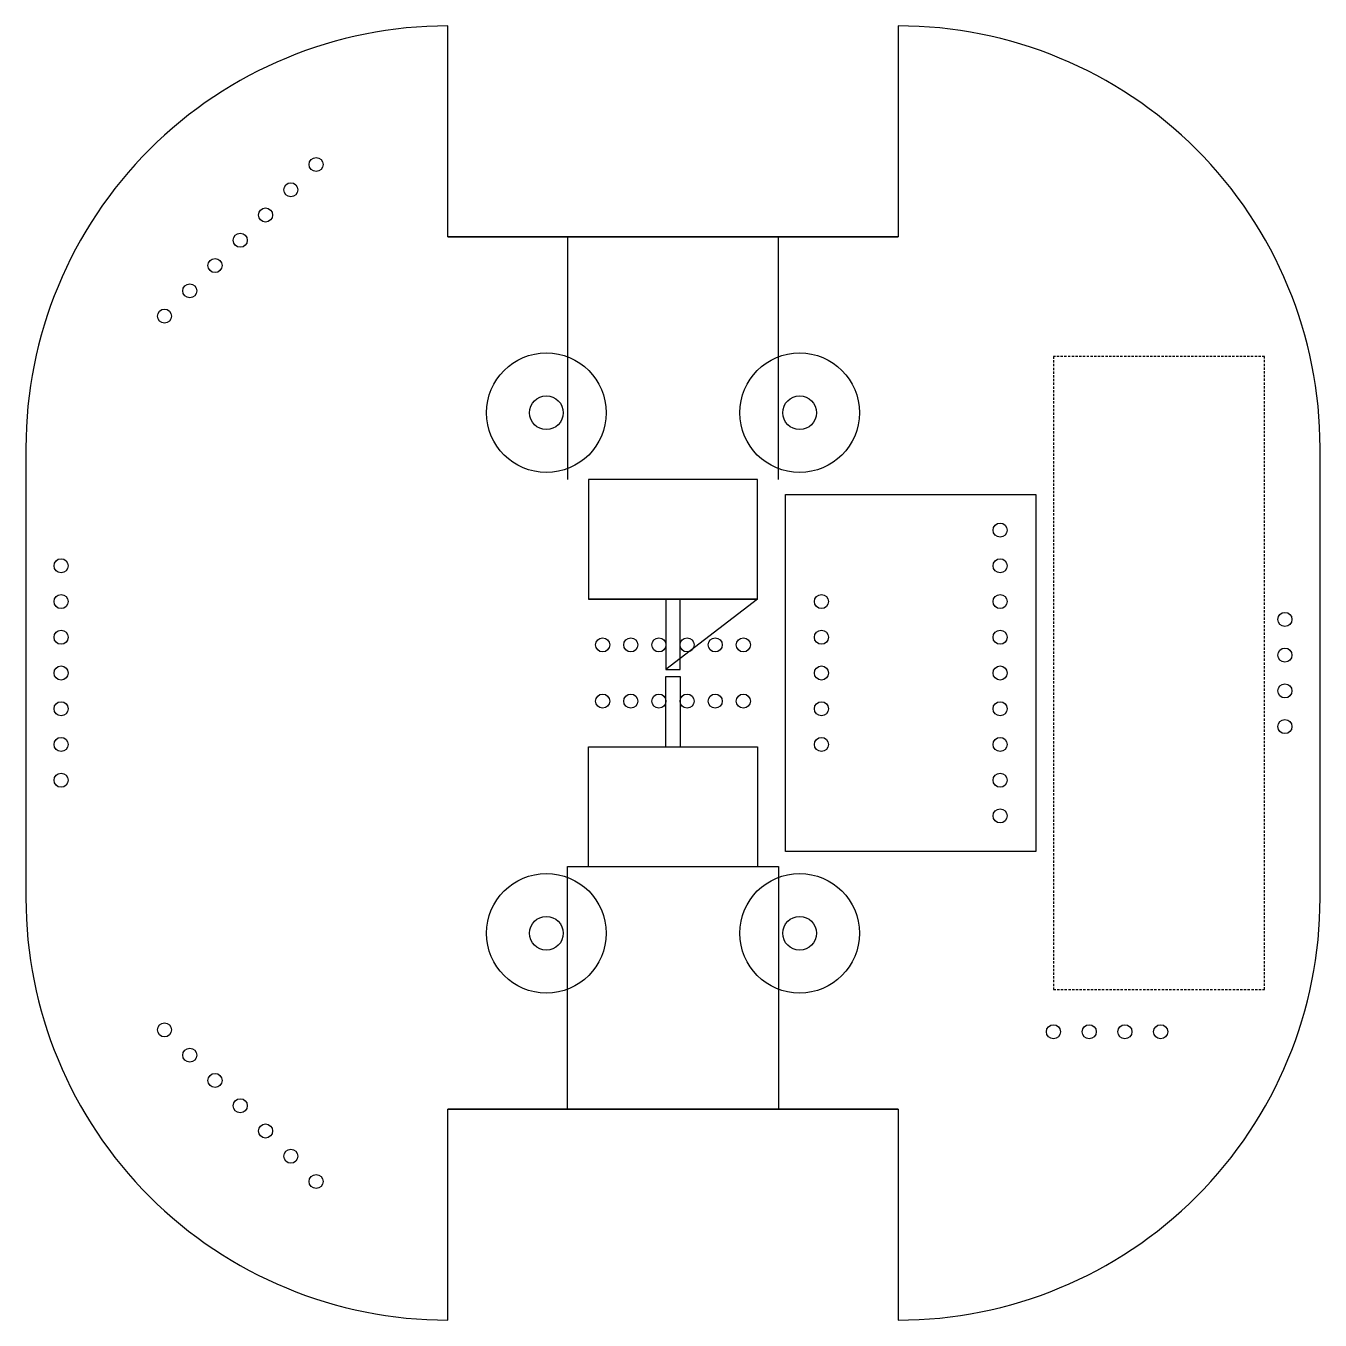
# Model space of a CAD drawing. Header units: millimetres. Extents: x -46 to 46, y -46 to 46.
import ezdxf

# ---------------------------------------------------------------- set-up
doc = ezdxf.new("R2010")
doc.units = ezdxf.units.MM
doc.linetypes.add('DASHED', pattern=[0.2067, 0.1654, -0.0413])

msp = doc.modelspace()

# ---------------------------------------------------------------- linework, layer by layer
for p, q in [((-7.5, 31), (-7.5, 13.75)), ((7.5, 13.75), (7.5, 31)), ((6, -5.25), (6, -13.75))]:
    msp.add_line(p, q)
at = {"color": 190, "linetype": 'DASHED', "lineweight": 25, "true_color": 0x8018ff}
for p, q in [((27.045, 22.5), (27.045, -22.5)), ((42.045, 22.5), (27.045, 22.5)), ((42.045, -22.5), (42.045, 22.5)), ((27.045, -22.5), (42.045, -22.5))]:
    msp.add_line(p, q, dxfattribs=at)
msp.add_lwpolyline([(-16, -31), (16, -31), (16, -46, 0.414214), (46, -16), (46, 16, 0.414214), (16, 46), (16, 31), (-16, 31), (16, 31), (-16, 31), (-16, 46, 0.414214), (-46, 16), (-46, -16, 0.414214), (-16, -46), (-16, -31), (16, -31)], format="xyb", close=True)
for points in [[(6, 13.75), (-6, 13.75), (-6, 5.25), (6, 5.25), (-6, 5.25), (6, 5.25)], [(25.8, 12.7), (25.8, -12.7), (8, -12.7), (8, 12.7)]]:
    msp.add_lwpolyline(points, close=True)
for points in [[(6, 13.75), (-6, 13.75), (-6, 5.25), (6, 5.25)], [(-6, 5.25), (6, 5.25), (-0.5, 0.25), (0.5, 0.25), (0.5, 5.25)], [(-0.5, 5.25), (-0.5, 0.25), (0.5, 0.25), (0.5, 5.25)], [(-0.5, -5.25), (-0.5, -0.25), (0.5, -0.25), (0.5, -5.25)], [(-6, -13.75), (-6, -5.25), (6, -5.25)], [(-7.5, -31), (-7.5, -13.75), (7.5, -13.75), (7.5, -31)]]:
    msp.add_lwpolyline(points)
for centre, radius in [((-25.371, 36.147), 0.5), ((-27.167, 34.351), 0.5), ((-28.963, 32.555), 0.5), ((-30.759, 30.759), 0.5), ((-32.555, 28.963), 0.5), ((-34.351, 27.167), 0.5), ((-36.147, 25.371), 0.5), ((-9, 18.5), 4.25), ((9, 18.5), 4.25), ((-9, 18.5), 1.2), ((9, 18.5), 1.2), ((23.25, 10.16), 0.5), ((-43.5, 7.62), 0.5), ((23.25, 7.62), 0.5), ((-43.5, 5.08), 0.5), ((10.55, 5.08), 0.5), ((23.25, 5.08), 0.5), ((43.5, 3.81), 0.5), ((-43.5, 2.54), 0.5), ((10.55, 2.54), 0.5), ((23.25, 2.54), 0.5), ((-5, 2), 0.5), ((-3, 2), 0.5), ((-1, 2), 0.5), ((1, 2), 0.5), ((3, 2), 0.5), ((5, 2), 0.5), ((43.5, 1.27), 0.5), ((-43.5, 0), 0.5), ((10.55, 0), 0.5), ((23.25, 0), 0.5), ((43.5, -1.27), 0.5), ((-5, -2), 0.5), ((-3, -2), 0.5), ((-1, -2), 0.5), ((1, -2), 0.5), ((3, -2), 0.5), ((5, -2), 0.5), ((-43.5, -2.54), 0.5), ((10.55, -2.54), 0.5), ((23.25, -2.54), 0.5), ((43.5, -3.81), 0.5), ((-43.5, -5.08), 0.5), ((10.55, -5.08), 0.5), ((23.25, -5.08), 0.5), ((-43.5, -7.62), 0.5), ((23.25, -7.62), 0.5), ((23.25, -10.16), 0.5), ((-9, -18.5), 4.25), ((9, -18.5), 4.25), ((-9, -18.5), 1.2), ((9, -18.5), 1.2), ((-36.147, -25.371), 0.5), ((27.045, -25.5), 0.5), ((29.585, -25.5), 0.5), ((32.125, -25.5), 0.5), ((34.665, -25.5), 0.5), ((-34.351, -27.167), 0.5), ((-32.555, -28.963), 0.5), ((-30.759, -30.759), 0.5), ((-28.963, -32.555), 0.5), ((-27.167, -34.351), 0.5), ((-25.371, -36.147), 0.5)]:
    msp.add_circle(centre, radius)

doc.saveas('drawing.dxf')
